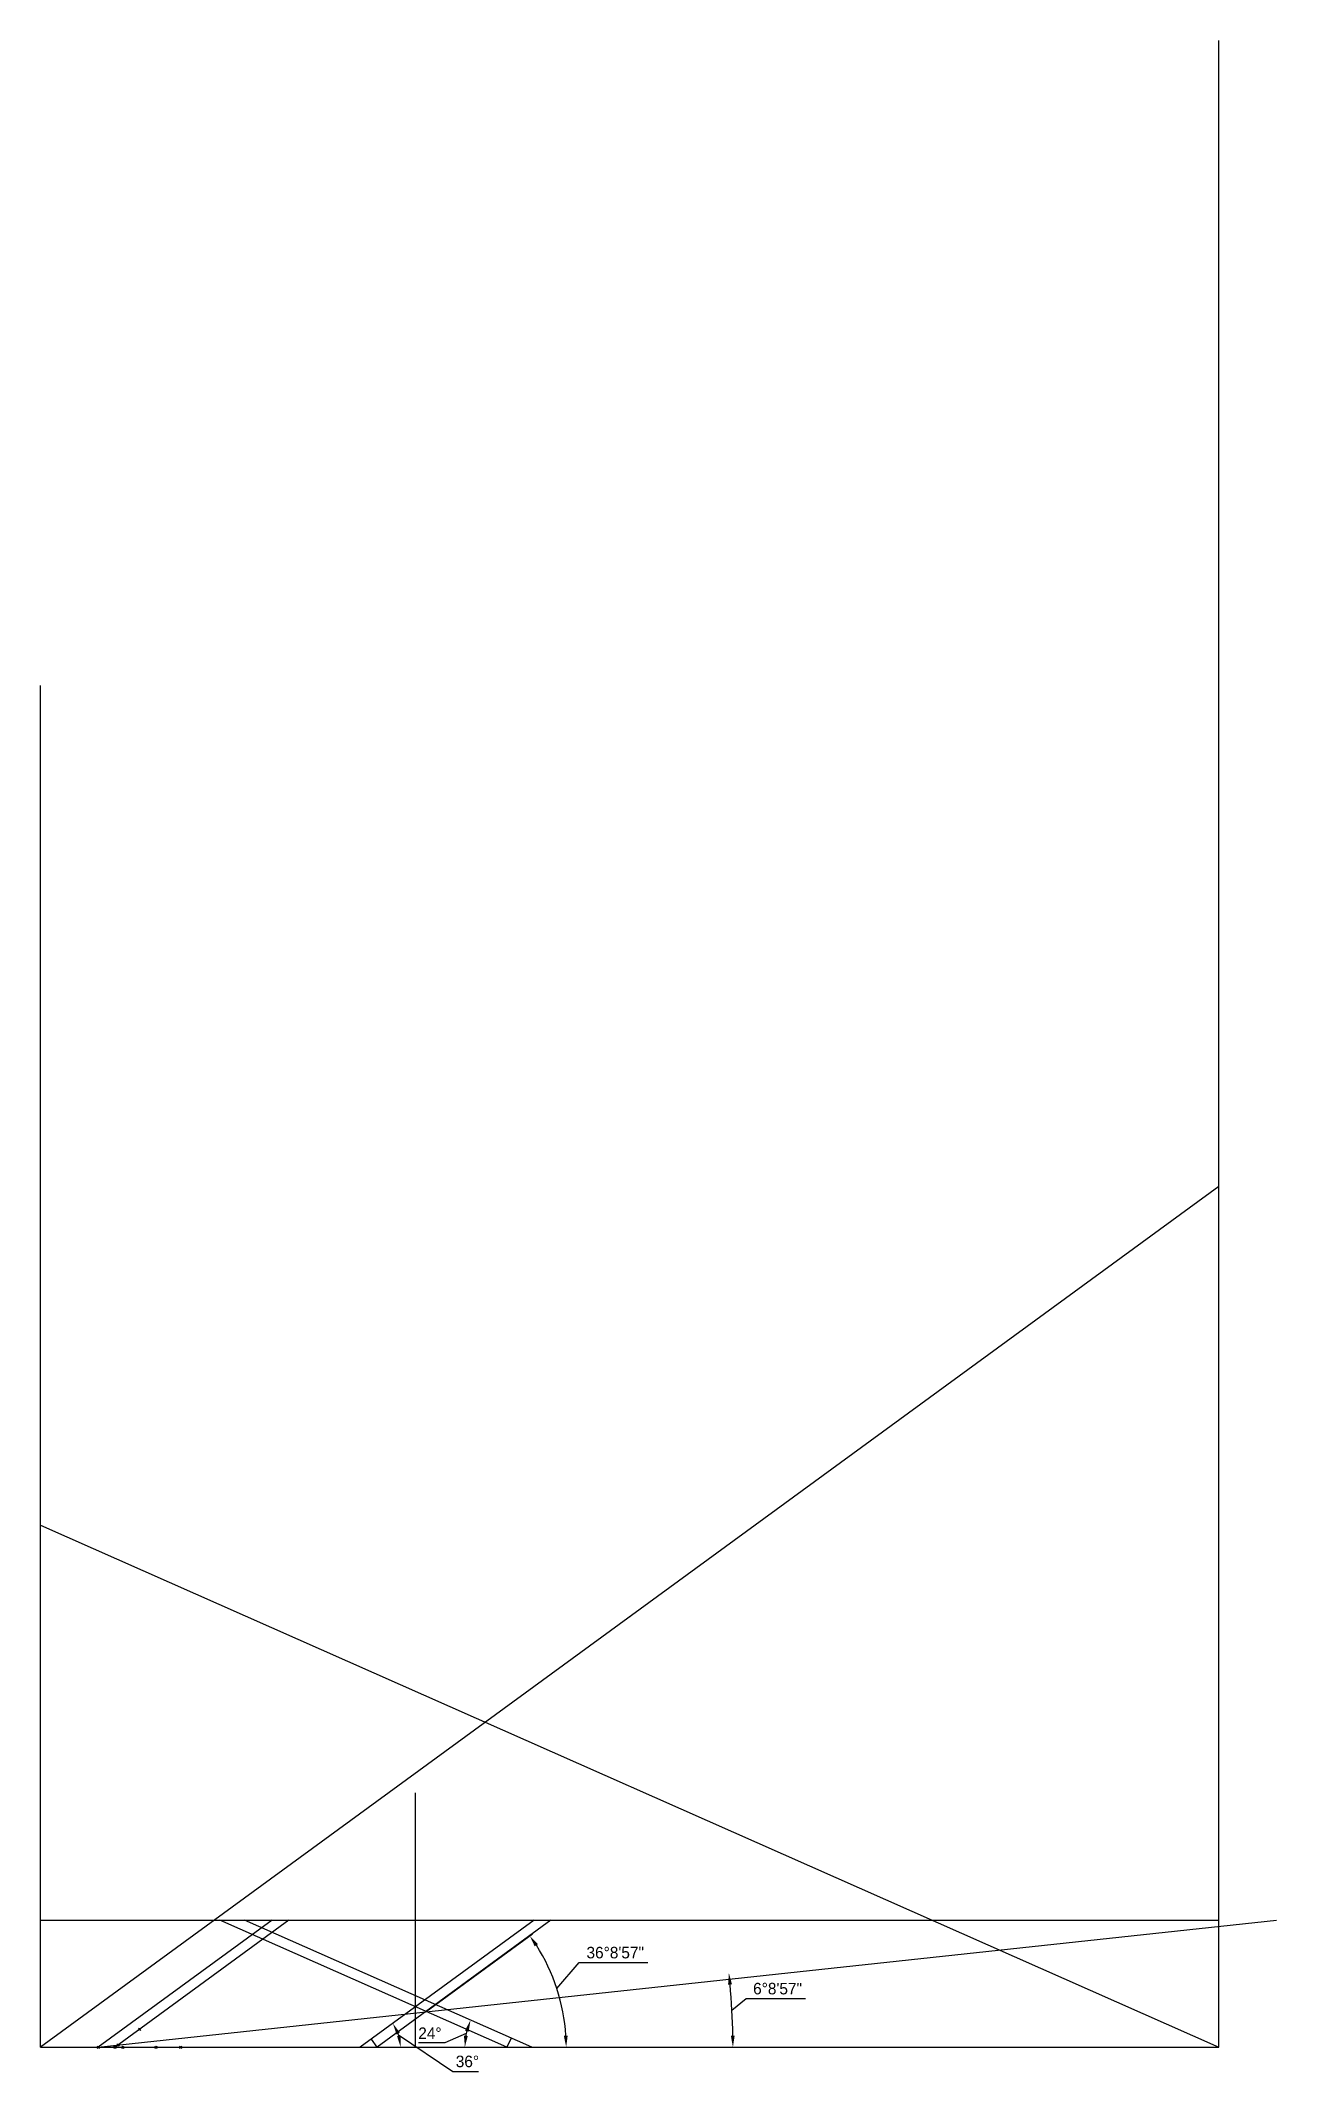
# Model space of a CAD drawing. Header units: millimetres. Extents: x 0 to 1071, y -21 to 1739.
import ezdxf

# ---------------------------------------------------------------- set-up
doc = ezdxf.new("R2010")
doc.units = ezdxf.units.MM
doc.header["$PDMODE"] = 35
doc.styles.add('t', font='es_win.shx', dxfattribs={"bigfont": 'my_b_f.shx'})
doc.dimstyles.new('1_0002', dxfattribs={"dimscale": 2, "dimtxt": 5, "dimasz": 5, "dimexe": 1.5, "dimexo": 0, "dimgap": 1.5, "dimtad": 1, "dimtxsty": 't', "dimcen": 2.5, "dimaunit": 1, "dimadec": 0, "dimazin": 2, "dimtfac": 1, "dimtmove": 0, "dimatfit": 2, "dimfxl": 1, "dimtolj": 1, "dimarcsym": 0})

# ---------------------------------------------------------------- blocks, each defined once
blk = doc.blocks.new('*D3')
at = {"color": 0, "lineweight": -2, "transparency": 16777216}
for p, q in [((599.1, 32.2), (611.4, 42.2)), ((611.4, 42.2), (663, 42.2))]:
    blk.add_line(p, q, dxfattribs=at)
blk.add_arc((0, 0), 600, 0.955, 5.1941, dxfattribs=at)
at = {"color": 0, "transparency": 16777216}
for points in [[(595.8, 54.1), (599.2, 54.5), (596.5, 64.3)], [(601.5, 10), (598.2, 10), (600, 0)]]:
    blk.add_solid(points, dxfattribs=at)
at = {"layer": 'Defpoints', "color": 0, "transparency": 16777216}
for p in [(1021, 110), (599.6, 21.5), (0, 0), (0, 0), (1021, 0)]:
    blk.add_point(p, dxfattribs=at)
at = {"color": 0, "transparency": 16777216, "insert": (638.7, 50.7), "char_height": 10, "attachment_point": 5, "style": 't'}
blk.add_mtext('\\A1;6°8\'57"', dxfattribs=at)
blk = doc.blocks.new('*D4')
at = {"color": 0, "lineweight": -2, "transparency": 16777216}
for p, q in [((334.1, 31), (426.4, 98.3)), ((447.4, 50.8), (466.8, 73.4)), ((466.8, 73.4), (526.2, 73.4))]:
    blk.add_line(p, q, dxfattribs=at)
blk.add_arc((291.8, 0), 163.7, 3.5003, 32.6488, dxfattribs=at)
at = {"color": 0, "transparency": 16777216}
for points in [[(428.2, 87.4), (431, 89.3), (423.9, 96.6)], [(456.8, 10), (453.5, 9.9), (455.5, 0)]]:
    blk.add_solid(points, dxfattribs=at)
at = {"layer": 'Defpoints', "color": 0, "transparency": 16777216}
for p in [(334.1, 31), (451.9, 34.2), (0, 0), (291.8, 0), (1021, 0)]:
    blk.add_point(p, dxfattribs=at)
at = {"color": 0, "transparency": 16777216, "insert": (498, 81.9), "char_height": 10, "attachment_point": 5, "style": 't'}
blk.add_mtext('\\A1;36°8\'57"', dxfattribs=at)
blk = doc.blocks.new('*D6')
at = {"color": 0, "lineweight": -2, "transparency": 16777216}
for p, q in [((350.4, 3.9), (327.4, 3.9)), ((368.9, 12), (350.4, 3.9))]:
    blk.add_line(p, q, dxfattribs=at)
blk.add_arc((425.6, 0), 58, 166.0464, 170.1027, dxfattribs=at)
at = {"color": 0, "transparency": 16777216}
for points in [[(367.8, 14.5), (370.9, 13.4), (372.6, 23.4)], [(370.2, 9.8), (366.9, 10.1), (367.7, 0)]]:
    blk.add_solid(points, dxfattribs=at)
at = {"layer": 'Defpoints', "color": 0, "transparency": 16777216}
for p in [(176.8, 110), (0, 0), (369.9, 15.9), (1021, 0), (425.6, 0)]:
    blk.add_point(p, dxfattribs=at)
at = {"color": 0, "transparency": 16777216, "insert": (337.4, 12.1), "char_height": 10, "attachment_point": 5, "style": 't'}
blk.add_mtext('\\A1;24°', dxfattribs=at)
blk = doc.blocks.new('*D7')
at = {"color": 0, "lineweight": -2, "transparency": 16777216}
for p, q in [((310.3, 10.8), (357.3, -21)), ((357.3, -21), (379.6, -21))]:
    blk.add_line(p, q, dxfattribs=at)
blk.add_arc((277.1, 0), 34.9, 16.4682, 19.6809, dxfattribs=at)
at = {"color": 0, "transparency": 16777216}
for points in [[(308.5, 11), (311.4, 12.5), (305.3, 20.6)], [(312.2, 10.1), (308.9, 9.7), (312, 0)]]:
    blk.add_solid(points, dxfattribs=at)
at = {"layer": 'Defpoints', "color": 0, "transparency": 16777216}
for p in [(427.6, 110), (0, 0), (277.1, 0), (308.9, 14.3), (1021, 0)]:
    blk.add_point(p, dxfattribs=at)
at = {"color": 0, "transparency": 16777216, "insert": (369.9, -12.4), "char_height": 10, "attachment_point": 5, "style": 't'}
blk.add_mtext('\\A1;36°', dxfattribs=at)

msp = doc.modelspace()

# ---------------------------------------------------------------- linework, layer by layer
for p, q in [((1021.018, 0), (1021.018, 1738.625)), ((0, 110), (0, 1179.93)), ((0, 452.186), (1021.018, 0)), ((325, 0), (325, 220.35)), ((0, 0), (0, 110)), ((0, 110), (1021.018, 110)), ((0, 0), (1021.018, 0)), ((291.751, 0), (286.643, 6.993))]:
    msp.add_line(p, q)
at = {"color": 2}
for p, q in [((1021.018, 745.879), (0, 0)), ((200.575, 109.999), (50, 0)), ((215.161, 109.999), (64.586, 0)), ((404.197, 0), (155.393, 110)), ((425.614, 0), (176.81, 110)), ((427.647, 110), (277.07, 0)), ((442.328, 110), (291.751, 0)), ((407.699, 7.921), (404.197, 0))]:
    msp.add_line(p, q, dxfattribs=at)
at = {"color": 1}
msp.add_line((50, 0), (1071.018, 110), dxfattribs=at)
for p in [(50, 0), (64.586, 0), (67.109, 1.843), (67.109, 1.843), (71.271, 0), (85.96, 15.615), (100, 0), (121.271, 0)]:
    msp.add_point(p)

# ---------------------------------------------------------------- dimensions: what is measured, and where the dimension line sits
for base, line1, line2, override, picture, middle in [((599.575, 21.458), ((0, 0), (1021.018, 110)), ((0, 0), (1021.018, 0)), {"dimtad": 3, "dimtoh": 1, "dimadec": 4, "dimtofl": 0, "dimtmove": 1}, '*D3', (638.699, 50.673)), ((369.869, 15.88), ((0, 0), (1021.018, 0)), ((425.614, 0), (176.81, 110)), {"dimtad": 3, "dimtoh": 1, "dimtofl": 0, "dimtmove": 1}, '*D6', (337.39, 12.081)), ((308.939, 14.255), ((427.647, 110), (277.07, 0)), ((0, 0), (1021.018, 0)), {"dimtad": 3, "dimtoh": 1, "dimtofl": 0, "dimtmove": 1}, '*D7', (369.936, -12.449)), ((451.8567, 34.1766), ((291.7512, 0), (334.146, 30.9705)), ((0, 0), (1021.0176, 0)), {"dimtad": 3, "dimtoh": 1, "dimadec": 4, "dimtofl": 0, "dimtmove": 1}, '*D4', (497.9738, 81.8974))]:
    dim = msp.add_angular_dim_2l(base=base, line1=line1, line2=line2, dimstyle='1_0002', override=override)
    dim.commit()
    dim.dimension.update_dxf_attribs({"geometry": picture, "text_midpoint": middle, "dimtype": 162})

doc.saveas('drawing.dxf')
